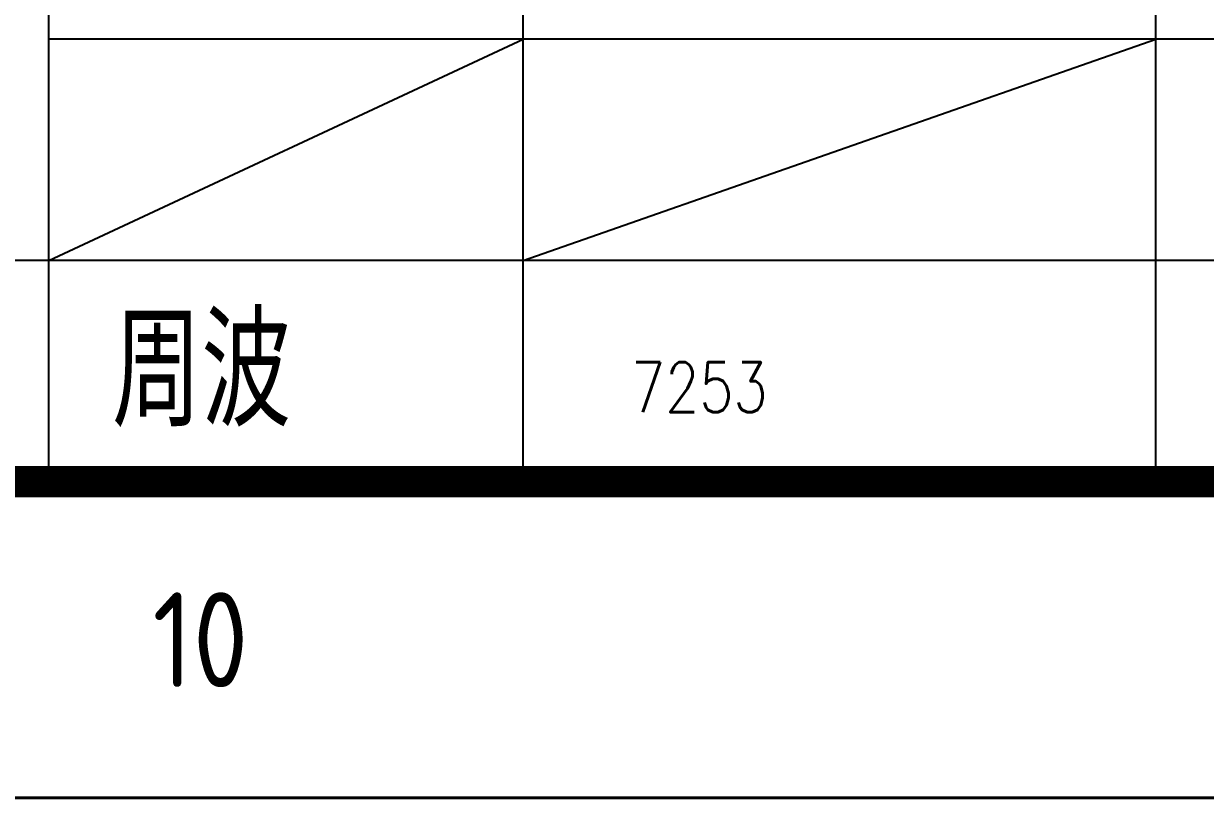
# Model space of a CAD drawing. Extents: x -93062 to 326984, y -142534 to 91021.
# Drawn here: x 7324 to 11060, y -56838 to -54384 of the extents above; entities that cross this region are included whole.
import ezdxf
from ezdxf.enums import TextEntityAlignment as Align

# ---------------------------------------------------------------- set-up
doc = ezdxf.new("R2010")
doc.units = 0
doc.header["$LTSCALE"] = 1000
doc.header["$MEASUREMENT"] = 0
doc.layers.get('0').update_dxf_attribs({"color": 8})
doc.styles.add('HZTXT', font='geditxt.shx', dxfattribs={"width": 0.8, "bigfont": 'hztxt1.shx'})
doc.styles.get("Standard").update_dxf_attribs({"font": 'gbenor.shx', "bigfont": 'gbcbig.shx'})
doc.styles.add('TK', font='GEDITXT.SHX', dxfattribs={"width": 0.85, "height": 3.5, "bigfont": 'DXT.SHX'})

# ---------------------------------------------------------------- blocks, each defined once
blk = doc.blocks.new('GEDI_WK_A1')
at = {"color": 3}
for points, const_width in [([(0, 0), (841, 0), (841, 594), (0, 594)], 0.1), ([(25, 10), (831, 10), (831, 584), (25, 584)], 1)]:
    blk.add_lwpolyline(points, close=True, dxfattribs=dict(at, const_width=const_width))
blk.add_text('10', height=3, dxfattribs=at).set_placement((665.792, 5), align=Align.MIDDLE)
blk = doc.blocks.new('GEDI_TQ_2012')
at = {"color": 2}
for p, q in [((-170, 0), (-170, 28)), ((-155, 0), (-155, 28)), ((-135, 0), (-135, 28)), ((0, 14), (-170, 14)), ((0, 7), (-180, 7))]:
    blk.add_line(p, q, dxfattribs=at)
at = {"color": 7}
blk.add_line((0, 0), (-180, 0), dxfattribs=at)
blk = doc.blocks.new('A$C67E35CD0')
for name, p in [('GEDI_WK_A1', (0, 0)), ('GEDI_TQ_2012', (831, 10))]:
    blk.add_blockref(name, p)
at = {"style": 'TK', "width": 0.85}
for tag, height, p in [('PROJECTNAME', 4.75, (776, 44)), ('PHASE', 4, (818, 44)), ('DRAWINGNAME', 4.75, (786, 31))]:
    blk.add_attdef(tag, text='', height=height, dxfattribs=at).set_placement(p, align=Align.MIDDLE_CENTER)
for tag, p, height in [('APPROVE', (663, 32.75), 3.5), ('DESIGN', (708, 32.75), 3.5), ('REVIEW1', (663, 25.75), 3.5), ('DRAW', (708, 25.75), 3.5), ('DRAWINGNUMBER', (758, 18.5), 4), ('REVIEW2', (663, 18.75), 3.5), ('PROPORTION', (708, 18.75), 3.5), ('CHECK', (663, 11.75), 3.5), ('DATE', (708, 11.75), 3.5), ('VERSION', (824, 11.75), 3.5)]:
    blk.add_attdef(tag, p, '', height=height, dxfattribs=at)
blk = doc.blocks.new('A$C68430A22')
for p, q in [((-17000, 700), (-15500, 1400)), ((-15500, 700), (-13500, 1400))]:
    blk.add_line(p, q)
at = {"style": 'HZTXT', "width": 0.8}
blk.add_text('7253', height=157.5, dxfattribs=at).set_placement((-15159.5, 220))
blk = doc.blocks.new('afefqwer')
ref = blk.add_blockref('A$C67E35CD0', (-84100, 0), dxfattribs=dict(xscale=100, yscale=100, zscale=100))
ref.add_attrib('CHECK', '周波', (-17800, 1175), dxfattribs={"height": 350, "style": 'TK', "width": 0.85})
blk.add_blockref('A$C68430A22', (-1000, 1000))

msp = doc.modelspace()

# ---------------------------------------------------------------- block references
msp.add_blockref('afefqwer', (25403.5, -56832.5))

doc.saveas('drawing.dxf')
